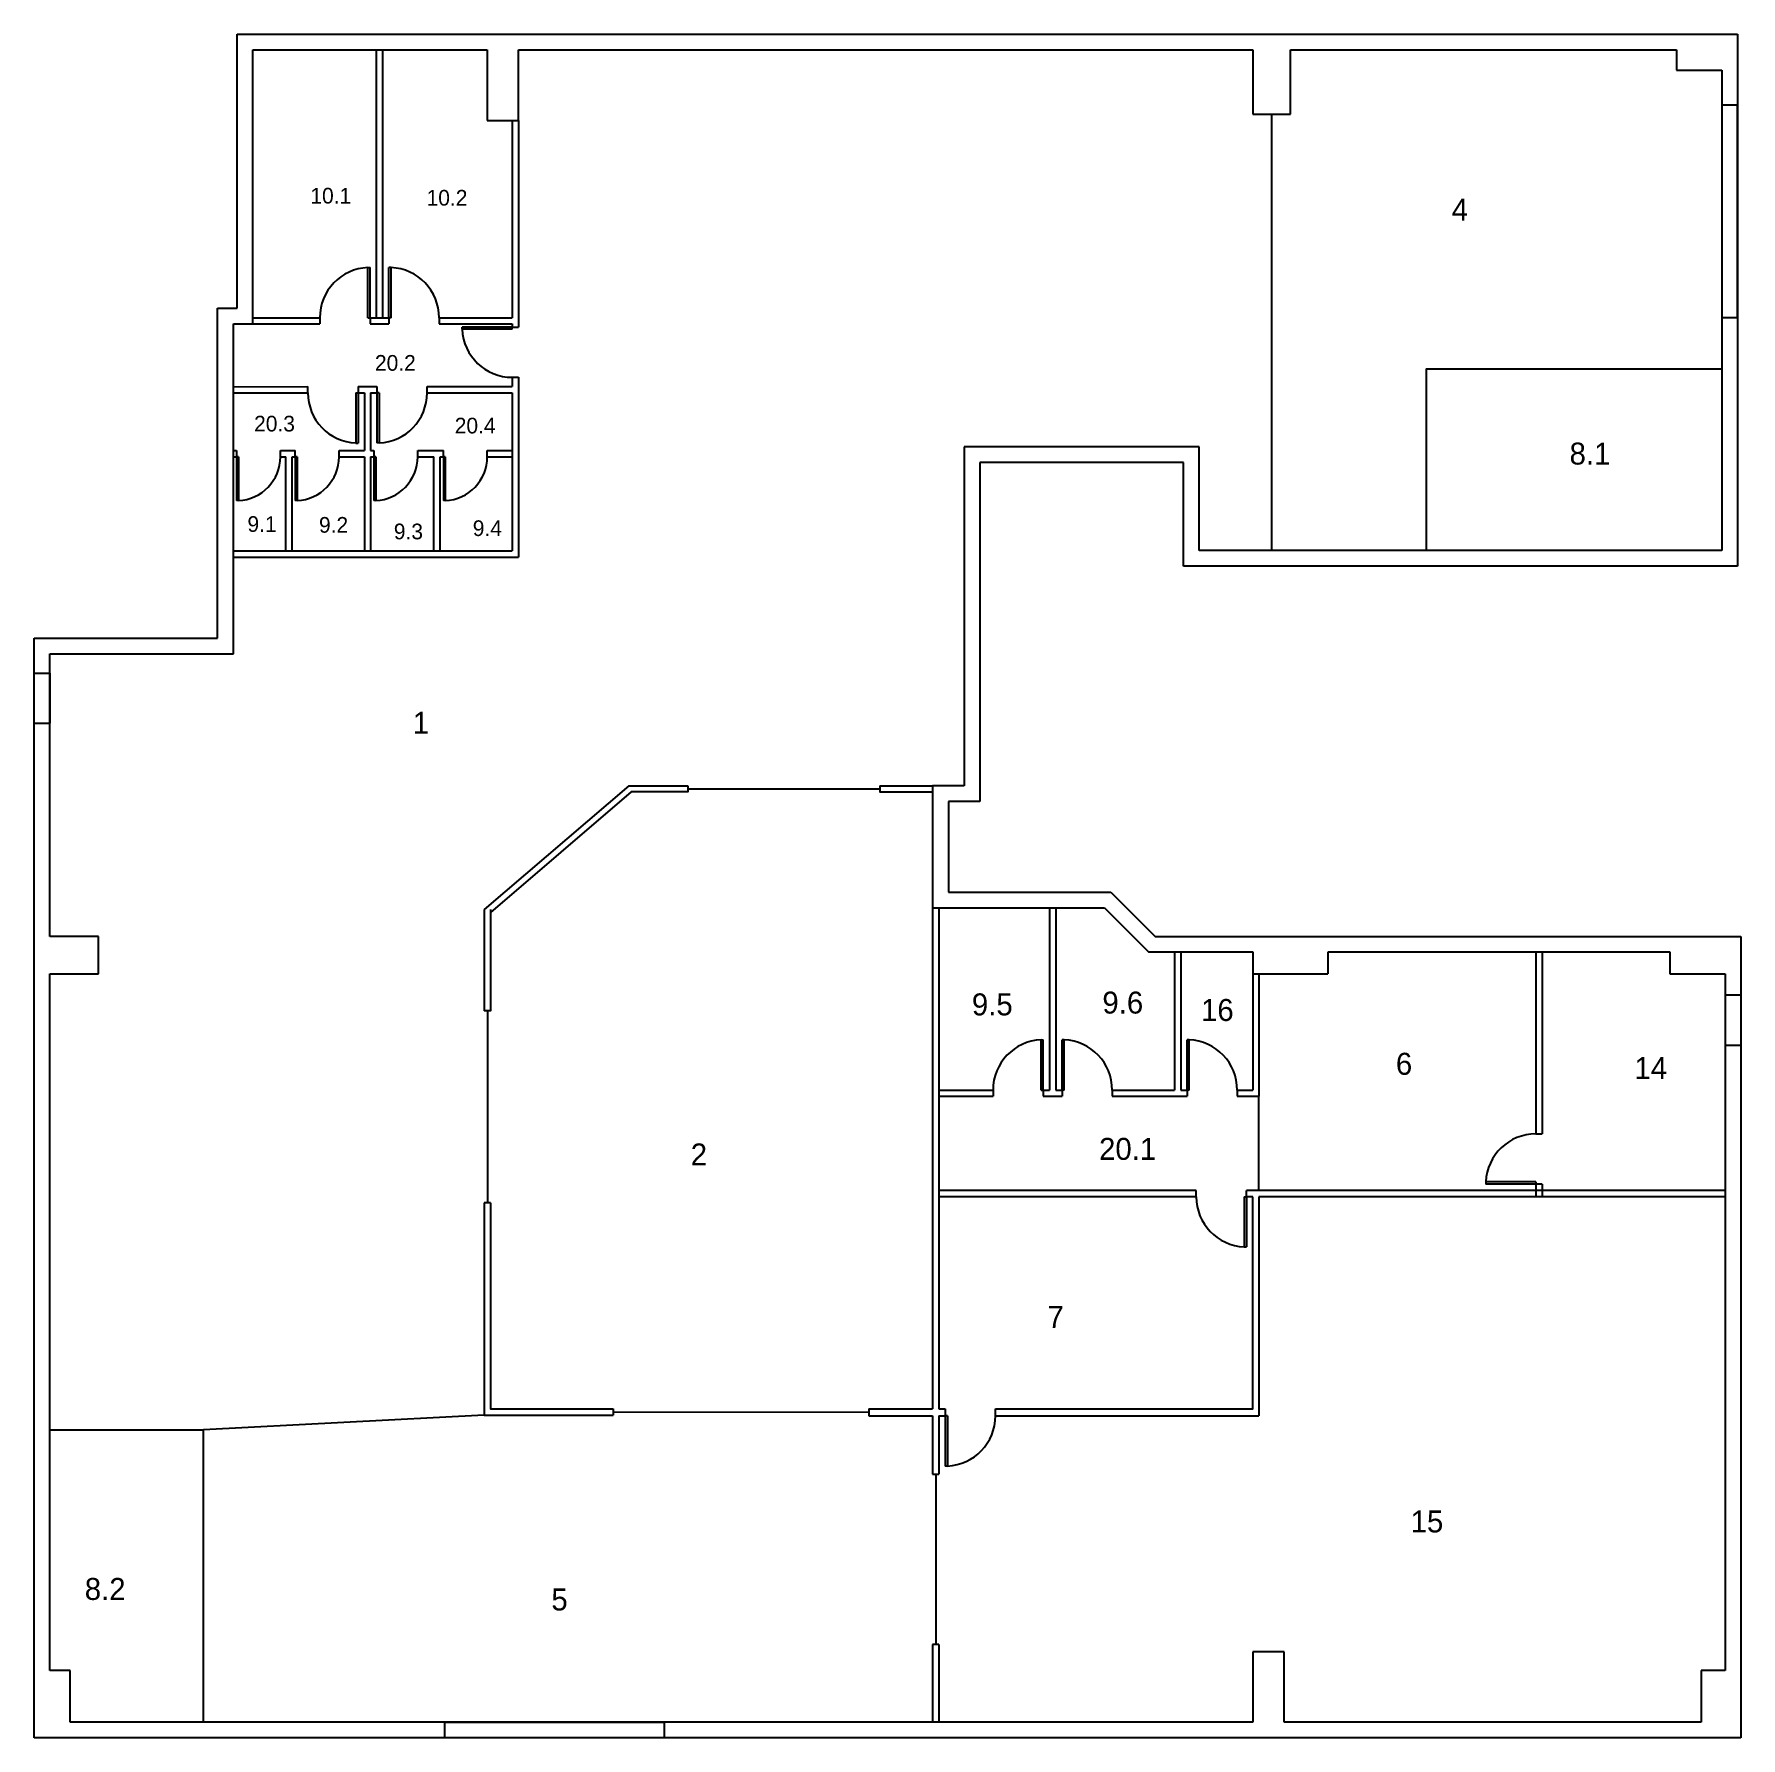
# Model space of a CAD drawing. Extents: x 469.5 to 496.7, y 2717 to 2744.1.
import ezdxf

# ---------------------------------------------------------------- set-up
doc = ezdxf.new("R2010")
doc.units = 0
doc.header["$MEASUREMENT"] = 0
for name, color, linetype in [('BORDERS', 6, 'CONTINUOUS'), ('INNER_DOORS', 1, 'CONTINUOUS'), ('INNER_WALLS', 3, 'CONTINUOUS'), ('NAMES', 7, 'CONTINUOUS'), ('OUTER_DOORS', 2, 'CONTINUOUS'), ('OUTER_WALLS', 5, 'CONTINUOUS')]:
    doc.layers.add(name, color=color, linetype=linetype)

msp = doc.modelspace()

# ---------------------------------------------------------------- linework, layer by layer
at = {"layer": 'BORDERS'}
for p, q in [((489.213, 2742.847), (489.213, 2735.896)), ((479.909, 2732.096), (482.969, 2732.096)), ((476.716, 2728.56), (476.716, 2725.5)), ((489.013, 2725.697), (489.013, 2727.197)), ((478.719, 2722.167), (482.796, 2722.161)), ((469.741, 2721.88), (472.192, 2721.88)), ((476.666, 2722.117), (472.192, 2721.88)), ((472.192, 2717.224), (472.192, 2721.88)), ((483.862, 2721.175), (483.862, 2718.46))]:
    msp.add_line(p, q, dxfattribs=at)
msp.add_lwpolyline([(491.685, 2735.896), (491.685, 2738.787), (496.389, 2738.787)], dxfattribs=at)
at = {"layer": 'INNER_DOORS'}
for p, q in [((474.81, 2739.603), (474.81, 2740.402)), ((474.81, 2740.402), (474.845, 2740.402)), ((474.845, 2739.603), (474.845, 2740.402)), ((475.145, 2739.603), (475.145, 2740.402)), ((475.18, 2740.402), (475.145, 2740.402)), ((475.18, 2739.603), (475.18, 2740.402)), ((474.81, 2739.603), (474.845, 2739.603)), ((475.18, 2739.603), (475.145, 2739.603)), ((477.112, 2739.453), (476.313, 2739.453)), ((476.313, 2739.418), (476.313, 2739.453)), ((477.112, 2739.418), (476.313, 2739.418)), ((477.112, 2739.418), (477.112, 2739.453)), ((474.619, 2738.406), (474.654, 2738.406)), ((474.619, 2738.406), (474.619, 2737.606)), ((474.654, 2738.406), (474.654, 2737.606)), ((474.954, 2738.406), (474.954, 2737.607)), ((474.989, 2738.406), (474.954, 2738.406)), ((474.989, 2738.406), (474.989, 2737.607)), ((472.716, 2737.388), (472.716, 2736.689)), ((472.747, 2737.388), (472.716, 2737.388)), ((472.747, 2737.388), (472.747, 2736.689)), ((473.651, 2737.388), (473.651, 2736.689)), ((473.682, 2737.388), (473.651, 2737.388)), ((473.682, 2737.388), (473.682, 2736.689)), ((474.619, 2737.606), (474.654, 2737.606)), ((474.904, 2737.388), (474.904, 2736.689)), ((474.935, 2737.388), (474.904, 2737.388)), ((474.935, 2737.388), (474.935, 2736.689)), ((474.989, 2737.607), (474.954, 2737.607)), ((476.014, 2737.388), (476.014, 2736.689)), ((476.044, 2737.388), (476.014, 2737.388)), ((476.044, 2737.388), (476.044, 2736.689)), ((472.747, 2736.689), (472.716, 2736.689)), ((473.682, 2736.689), (473.651, 2736.689)), ((474.935, 2736.689), (474.904, 2736.689)), ((476.044, 2736.689), (476.014, 2736.689)), ((485.539, 2727.297), (485.539, 2728.096)), ((485.539, 2728.096), (485.574, 2728.096)), ((485.574, 2727.297), (485.574, 2728.096)), ((485.874, 2727.297), (485.874, 2728.096)), ((485.909, 2728.096), (485.874, 2728.096)), ((485.909, 2727.297), (485.909, 2728.096)), ((487.866, 2727.297), (487.866, 2728.096)), ((487.901, 2728.096), (487.866, 2728.096)), ((487.901, 2727.297), (487.901, 2728.096)), ((485.539, 2727.297), (485.574, 2727.297)), ((485.909, 2727.297), (485.874, 2727.297)), ((487.901, 2727.297), (487.866, 2727.297)), ((493.427, 2725.832), (492.628, 2725.832)), ((492.628, 2725.832), (492.628, 2725.797)), ((493.427, 2725.797), (492.628, 2725.797)), ((493.427, 2725.832), (493.427, 2725.797)), ((488.778, 2725.597), (488.813, 2725.597)), ((488.778, 2725.597), (488.778, 2724.798)), ((488.813, 2725.597), (488.813, 2724.798)), ((488.778, 2724.798), (488.813, 2724.798)), ((484.012, 2722.105), (484.012, 2721.305)), ((484.047, 2722.105), (484.012, 2722.105)), ((484.047, 2722.105), (484.047, 2721.305)), ((484.047, 2721.305), (484.012, 2721.305))]:
    msp.add_line(p, q, dxfattribs=at)
for centre, radius, start, end in [((474.845, 2739.603), 0.8, 92.5075, 180), ((475.145, 2739.603), 0.8, 0, 87.4925), ((477.112, 2739.453), 0.8, 182.5075, 270), ((474.654, 2738.406), 0.8, 180, 267.4925), ((474.954, 2738.406), 0.8, 272.5075, 0), ((472.716, 2737.388), 0.7, 272.5075, 0), ((473.651, 2737.388), 0.7, 272.5075, 0), ((474.904, 2737.388), 0.7, 272.5075, 0), ((476.014, 2737.388), 0.7, 272.5075, 0), ((485.574, 2727.297), 0.8, 92.5075, 180), ((485.874, 2727.297), 0.8, 0, 87.4925), ((487.866, 2727.297), 0.8, 0, 87.4925), ((493.427, 2725.797), 0.8, 90, 177.4925), ((488.813, 2725.597), 0.8, 180, 267.4925), ((484.012, 2722.105), 0.8, 272.5075, 0)]:
    msp.add_arc(centre, radius, start, end, dxfattribs=at)
at = {"layer": 'INNER_WALLS'}
for p, q in [((474.945, 2743.871), (474.945, 2739.603)), ((475.045, 2743.871), (475.045, 2739.603)), ((477.112, 2742.745), (477.112, 2739.603)), ((477.212, 2742.745), (477.212, 2739.453)), ((472.975, 2739.603), (474.045, 2739.603)), ((474.045, 2739.603), (474.045, 2739.503)), ((474.845, 2739.603), (474.845, 2739.503)), ((474.845, 2739.603), (475.145, 2739.603)), ((475.145, 2739.603), (475.145, 2739.503)), ((475.945, 2739.603), (477.112, 2739.603)), ((475.945, 2739.603), (475.945, 2739.503)), ((472.975, 2739.503), (474.045, 2739.503)), ((474.845, 2739.503), (475.145, 2739.503)), ((475.945, 2739.503), (477.112, 2739.503)), ((477.112, 2739.503), (477.112, 2739.453)), ((477.112, 2739.453), (477.212, 2739.453)), ((472.666, 2738.504), (473.854, 2738.505)), ((473.854, 2738.405), (473.854, 2738.505)), ((474.654, 2738.506), (474.654, 2738.406)), ((474.654, 2738.506), (474.954, 2738.506)), ((474.954, 2738.506), (474.954, 2738.406)), ((475.754, 2738.507), (477.112, 2738.508)), ((475.754, 2738.406), (475.754, 2738.507)), ((477.112, 2738.653), (477.112, 2738.508)), ((477.112, 2738.653), (477.212, 2738.653)), ((477.212, 2738.653), (477.212, 2735.786)), ((472.666, 2738.404), (473.854, 2738.405)), ((474.654, 2738.406), (474.754, 2738.406)), ((474.754, 2738.406), (474.754, 2737.488)), ((474.854, 2738.406), (474.854, 2737.488)), ((474.854, 2738.406), (474.954, 2738.406)), ((475.754, 2738.407), (477.112, 2738.408)), ((477.112, 2738.408), (477.112, 2735.886)), ((477.212, 2738.408), (477.212, 2738.408)), ((472.666, 2737.488), (472.716, 2737.488)), ((472.666, 2737.388), (472.716, 2737.388)), ((472.716, 2737.488), (472.716, 2737.388)), ((473.416, 2737.388), (473.416, 2737.488)), ((473.416, 2737.488), (473.651, 2737.488)), ((473.416, 2737.388), (473.501, 2737.388)), ((473.501, 2735.886), (473.501, 2737.388)), ((473.601, 2735.886), (473.601, 2737.388)), ((473.601, 2737.388), (473.651, 2737.388)), ((473.651, 2737.388), (473.651, 2737.488)), ((474.351, 2737.388), (474.351, 2737.488)), ((474.351, 2737.488), (474.754, 2737.488)), ((474.351, 2737.388), (474.754, 2737.388)), ((474.754, 2737.388), (474.754, 2735.886)), ((474.854, 2737.488), (474.904, 2737.488)), ((474.854, 2737.388), (474.904, 2737.388)), ((474.854, 2737.388), (474.854, 2735.886)), ((474.904, 2737.488), (474.904, 2737.388)), ((475.604, 2737.388), (475.604, 2737.488)), ((475.604, 2737.488), (476.014, 2737.488)), ((475.604, 2737.388), (475.864, 2737.388)), ((475.864, 2735.886), (475.864, 2737.388)), ((475.964, 2735.886), (475.964, 2737.388)), ((475.964, 2737.388), (476.014, 2737.388)), ((476.014, 2737.388), (476.014, 2737.488)), ((476.714, 2737.388), (476.714, 2737.488)), ((476.714, 2737.488), (477.112, 2737.488)), ((476.714, 2737.388), (477.112, 2737.388)), ((472.666, 2735.886), (477.112, 2735.886)), ((472.666, 2735.786), (477.212, 2735.786)), ((483.812, 2730.198), (483.812, 2722.217)), ((483.912, 2730.198), (483.912, 2722.217)), ((485.674, 2730.198), (485.674, 2727.297)), ((485.774, 2730.198), (485.774, 2727.297)), ((487.666, 2729.496), (487.666, 2727.297)), ((487.766, 2729.496), (487.766, 2727.297)), ((493.427, 2729.496), (493.427, 2726.597)), ((493.527, 2729.496), (493.527, 2726.597)), ((488.913, 2729.149), (488.913, 2727.297)), ((489.013, 2729.149), (489.013, 2727.197)), ((483.912, 2727.297), (484.774, 2727.297)), ((483.912, 2727.197), (484.774, 2727.197)), ((484.774, 2727.297), (484.774, 2727.197)), ((485.574, 2727.297), (485.574, 2727.197)), ((485.574, 2727.297), (485.674, 2727.297)), ((485.574, 2727.197), (485.874, 2727.197)), ((485.774, 2727.297), (485.874, 2727.297)), ((485.874, 2727.297), (485.874, 2727.197)), ((486.674, 2727.297), (486.674, 2727.197)), ((486.674, 2727.297), (487.666, 2727.297)), ((486.674, 2727.197), (487.866, 2727.197)), ((487.766, 2727.297), (487.866, 2727.297)), ((487.866, 2727.297), (487.866, 2727.197)), ((488.666, 2727.297), (488.666, 2727.197)), ((488.666, 2727.297), (488.913, 2727.297)), ((488.666, 2727.197), (489.013, 2727.197)), ((493.427, 2726.597), (493.527, 2726.597)), ((488.013, 2725.697), (483.912, 2725.697)), ((488.013, 2725.597), (488.013, 2725.697)), ((496.444, 2725.697), (488.813, 2725.697)), ((493.527, 2725.797), (493.427, 2725.797)), ((493.427, 2725.797), (493.427, 2725.597)), ((493.527, 2725.797), (493.527, 2725.597)), ((476.766, 2725.5), (476.666, 2725.5)), ((488.013, 2725.597), (483.912, 2725.597)), ((488.913, 2725.597), (488.813, 2725.597)), ((496.444, 2725.597), (489.013, 2725.597)), ((489.013, 2725.597), (489.013, 2722.105)), ((478.719, 2722.217), (478.719, 2722.117)), ((482.796, 2722.217), (482.796, 2722.105)), ((484.012, 2722.217), (484.012, 2722.105)), ((484.812, 2722.105), (484.812, 2722.217)), ((482.796, 2722.105), (483.812, 2722.105)), ((483.812, 2722.105), (483.812, 2721.175)), ((483.912, 2722.105), (483.912, 2721.175)), ((483.912, 2722.105), (484.012, 2722.105)), ((484.812, 2722.105), (489.013, 2722.105)), ((483.812, 2721.175), (483.912, 2721.175)), ((483.912, 2718.46), (483.812, 2718.46)), ((483.812, 2718.46), (483.812, 2717.224)), ((483.912, 2718.46), (483.912, 2717.224))]:
    msp.add_line(p, q, dxfattribs=at)
at = {"layer": 'INNER_WALLS', "lineweight": 25}
for points in [[(478.969, 2732.146), (476.666, 2730.173)], [(479.909, 2732.146), (479.909, 2732.046), (479.006, 2732.046), (476.766, 2730.127), (476.766, 2728.56), (476.666, 2728.56)], [(478.969, 2732.146), (479.909, 2732.146)], [(482.969, 2732.146), (483.812, 2732.146)], [(482.969, 2732.146), (482.969, 2732.046), (483.812, 2732.046)], [(476.666, 2730.173), (476.666, 2728.56)], [(476.766, 2730.173), (476.766, 2728.56)], [(488.813, 2725.597), (488.813, 2725.697)], [(476.666, 2725.5), (476.666, 2722.117), (478.719, 2722.117)], [(476.766, 2725.5), (476.766, 2722.217), (478.719, 2722.217)], [(484.812, 2722.217), (488.913, 2722.217), (488.913, 2725.597)], [(482.796, 2722.217), (483.812, 2722.217)], [(483.912, 2722.217), (484.012, 2722.217)]]:
    msp.add_lwpolyline(points, dxfattribs=at)
at = {"layer": 'OUTER_DOORS'}
for p, q in [((496.638, 2742.987), (496.389, 2742.987)), ((496.389, 2742.987), (496.389, 2739.604)), ((496.638, 2739.604), (496.638, 2742.987)), ((496.389, 2739.604), (496.638, 2739.604)), ((469.491, 2733.94), (469.741, 2733.94)), ((469.491, 2733.14), (469.491, 2733.94)), ((469.741, 2733.94), (469.741, 2733.14)), ((469.491, 2733.14), (469.741, 2733.14)), ((496.693, 2728.807), (496.444, 2728.807)), ((496.444, 2728.807), (496.444, 2728.007)), ((496.693, 2728.807), (496.693, 2728.007)), ((496.693, 2728.007), (496.444, 2728.007)), ((476.039, 2716.974), (476.039, 2717.224)), ((476.039, 2717.224), (479.539, 2717.224)), ((479.539, 2716.974), (476.039, 2716.974)), ((479.539, 2716.974), (479.539, 2717.224))]:
    msp.add_line(p, q, dxfattribs=at)
at = {"layer": 'OUTER_WALLS'}
for p, q in [((472.725, 2744.121), (496.638, 2744.121)), ((472.725, 2739.753), (472.725, 2744.121)), ((496.638, 2744.121), (496.638, 2735.646)), ((472.975, 2743.871), (476.713, 2743.871)), ((472.975, 2739.503), (472.975, 2743.871)), ((476.713, 2743.871), (476.713, 2742.745)), ((477.212, 2742.745), (477.212, 2743.871)), ((477.212, 2743.871), (488.913, 2743.871)), ((488.913, 2743.871), (488.913, 2742.847)), ((489.514, 2742.847), (489.514, 2743.871)), ((489.514, 2743.871), (495.665, 2743.871)), ((495.665, 2743.871), (495.665, 2743.546)), ((495.665, 2743.546), (496.389, 2743.546)), ((496.389, 2743.546), (496.389, 2735.896)), ((488.913, 2742.847), (489.514, 2742.847)), ((476.713, 2742.745), (477.212, 2742.745)), ((472.416, 2734.495), (472.416, 2739.753)), ((472.416, 2739.753), (472.725, 2739.753)), ((472.666, 2734.245), (472.666, 2739.503)), ((472.666, 2739.503), (472.975, 2739.503)), ((488.062, 2737.547), (484.316, 2737.547)), ((484.316, 2737.547), (484.316, 2732.146)), ((488.062, 2735.896), (488.062, 2737.547)), ((487.812, 2737.297), (484.565, 2737.297)), ((484.565, 2737.297), (484.565, 2731.896)), ((487.812, 2735.646), (487.812, 2737.297)), ((496.389, 2735.896), (488.062, 2735.896)), ((496.638, 2735.646), (487.812, 2735.646)), ((469.491, 2734.495), (472.416, 2734.495)), ((469.491, 2716.974), (469.491, 2734.495)), ((469.741, 2729.745), (469.741, 2734.245)), ((469.741, 2734.245), (472.666, 2734.245)), ((484.316, 2732.146), (483.812, 2732.146)), ((483.812, 2732.146), (483.812, 2730.198)), ((484.565, 2731.896), (484.062, 2731.896)), ((484.062, 2731.896), (484.062, 2730.448)), ((484.062, 2730.448), (486.654, 2730.448)), ((486.654, 2730.448), (487.357, 2729.745)), ((483.812, 2730.198), (486.551, 2730.198)), ((486.551, 2730.198), (487.253, 2729.496)), ((470.516, 2729.745), (469.741, 2729.745)), ((470.516, 2729.149), (470.516, 2729.745)), ((487.357, 2729.745), (496.693, 2729.745)), ((496.693, 2729.745), (496.693, 2716.974)), ((487.253, 2729.496), (488.913, 2729.496)), ((488.913, 2729.496), (488.913, 2729.149)), ((490.115, 2729.149), (490.115, 2729.496)), ((490.115, 2729.496), (495.563, 2729.496)), ((495.563, 2729.496), (495.563, 2729.149)), ((469.741, 2729.149), (470.516, 2729.149)), ((469.741, 2718.049), (469.741, 2729.149)), ((488.913, 2729.149), (490.111, 2729.149)), ((495.563, 2729.149), (496.444, 2729.149)), ((496.444, 2729.149), (496.444, 2718.049)), ((489.412, 2718.346), (488.913, 2718.346)), ((488.913, 2718.346), (488.913, 2717.224)), ((489.412, 2717.224), (489.412, 2718.346)), ((470.063, 2718.049), (469.741, 2718.049)), ((470.063, 2717.224), (470.063, 2718.049)), ((496.444, 2718.049), (496.063, 2718.049)), ((496.063, 2718.049), (496.063, 2717.224)), ((496.693, 2716.974), (469.491, 2716.974)), ((488.913, 2717.224), (470.063, 2717.224)), ((496.063, 2717.224), (489.412, 2717.224))]:
    msp.add_line(p, q, dxfattribs=at)

# ---------------------------------------------------------------- texts
at = {"layer": 'NAMES'}
for s, height, p in [('10.1', 0.25, (473.894, 2741.422)), ('10.2', 0.25, (475.746, 2741.389)), ('4', 0.35, (492.084, 2741.15)), ('20.2', 0.25, (474.923, 2738.758)), ('20.3', 0.25, (472.997, 2737.79)), ('20.4', 0.25, (476.195, 2737.759)), ('8.1', 0.35, (493.963, 2737.263)), ('9.1', 0.25, (472.891, 2736.19)), ('9.2', 0.25, (474.031, 2736.177)), ('9.3', 0.25, (475.224, 2736.072)), ('9.4', 0.25, (476.482, 2736.124)), ('1', 0.35, (475.526, 2732.974)), ('9.5', 0.35, (484.437, 2728.486)), ('9.6', 0.35, (486.517, 2728.515)), ('16', 0.35, (488.089, 2728.397)), ('6', 0.35, (491.195, 2727.54)), ('14', 0.35, (494.997, 2727.473)), ('20.1', 0.35, (486.464, 2726.184)), ('2', 0.35, (479.956, 2726.095)), ('7', 0.35, (485.643, 2723.507)), ('15', 0.35, (491.43, 2720.247)), ('8.2', 0.35, (470.298, 2719.172)), ('5', 0.35, (477.735, 2719.004))]:
    msp.add_text(s, height=height, dxfattribs=at).set_placement(p)

doc.saveas('drawing.dxf')
